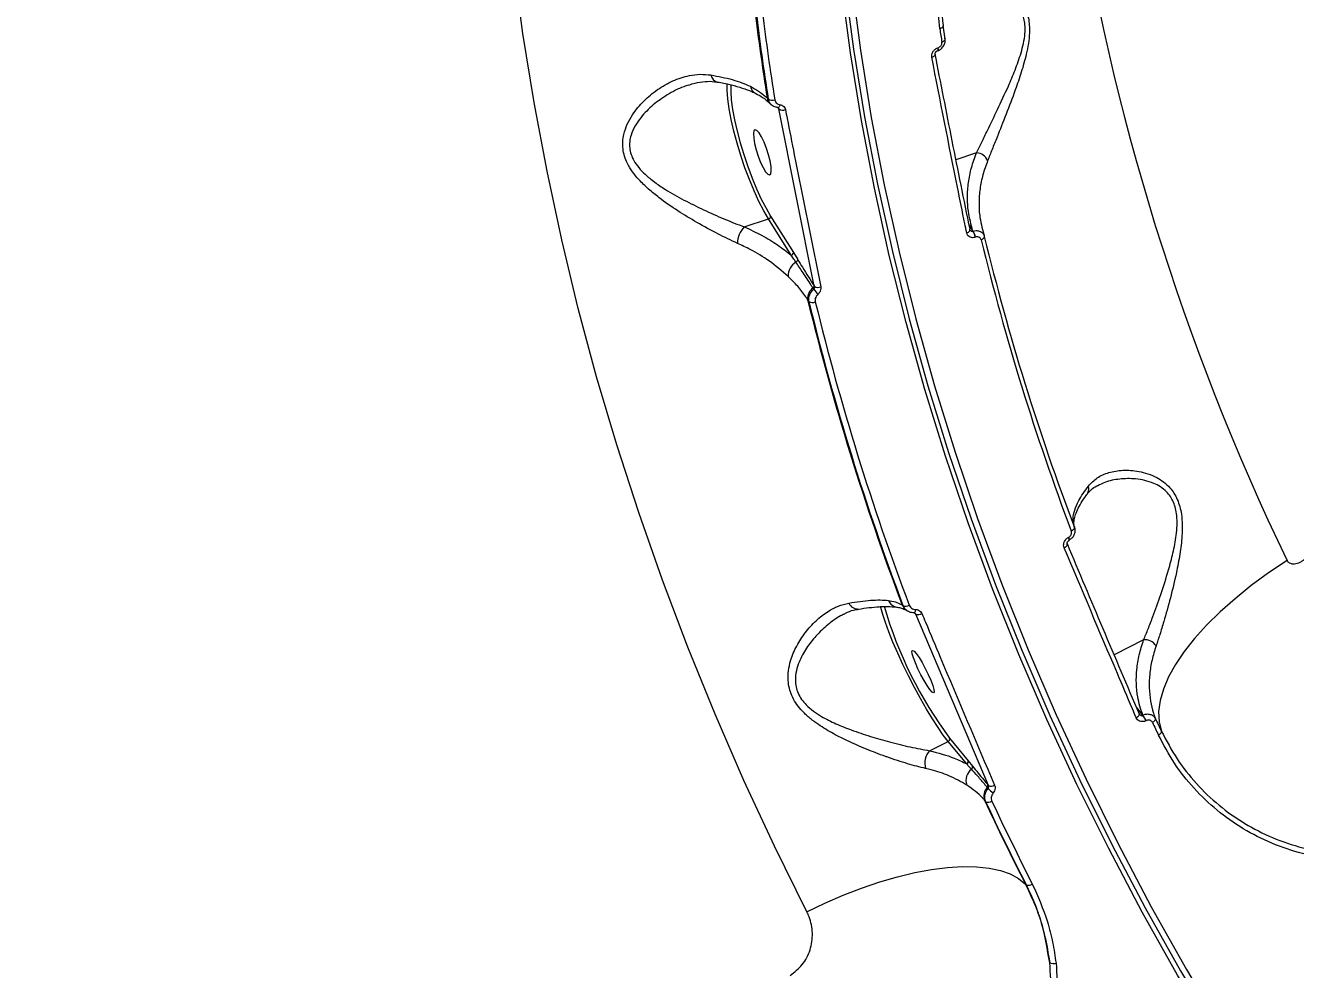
# Model space of a CAD drawing. Header units: millimetres. Extents: x -6104 to 7803, y -6013 to 4803.
# Drawn here: x 464.6 to 705.3, y -1658.7 to -1479.8 of the extents above; entities that cross this region are included whole.
import ezdxf

# ---------------------------------------------------------------- set-up
doc = ezdxf.new("R2010")
doc.units = ezdxf.units.MM
for name, color, linetype in [('DIKOM_ОБЪЕКТ', 7, 'Continuous'), ('DIKOM_РАЗМЕР_ЗОНА', 7, 'Continuous'), ('DIKOM_РАЗМЕР_ОБЪЕКТА', 7, 'Continuous')]:
    doc.layers.add(name, color=color, linetype=linetype)
doc.styles.add('style1', font='arial.ttf', dxfattribs={"width": 0.8})
doc.dimstyles.new('1-50', dxfattribs={"dimtxt": 300, "dimasz": 200, "dimexe": 100, "dimexo": 0, "dimgap": 100, "dimtad": 1, "dimtxsty": 'style1', "dimcen": 200, "dimclrd": 7, "dimclre": 7, "dimclrt": 7, "dimadec": 1, "dimazin": 2, "dimtfac": 1, "dimtmove": 0, "dimatfit": 2, "dimfxl": 0, "dimlwd": 25, "dimlwe": 18, "dimarcsym": 0})

# ---------------------------------------------------------------- blocks, each defined once
blk = doc.blocks.new('*D10')
at = {"layer": 'Defpoints', "color": 0, "transparency": 16777216}
for p in [(-4094.65, -224.49), (3111.63, -1726.03), (3111.63, -4948.58)]:
    blk.add_point(p, dxfattribs=at)
at = {"layer": 'DIKOM_РАЗМЕР_ОБЪЕКТА', "color": 7, "lineweight": 18, "transparency": 16777216}
for p, q in [((-4094.65, -224.49), (-4094.65, -5048.58)), ((3111.63, -1726.03), (3111.63, -5048.58))]:
    blk.add_line(p, q, dxfattribs=at)
at = {"layer": 'DIKOM_РАЗМЕР_ОБЪЕКТА', "color": 7, "lineweight": 25, "transparency": 16777216}
blk.add_line((-3894.65, -4948.58), (2911.63, -4948.58), dxfattribs=at)
at = {"layer": 'DIKOM_РАЗМЕР_ОБЪЕКТА', "color": 7, "transparency": 16777216}
for points in [[(-3894.65, -4915.24), (-3894.65, -4981.91), (-4094.65, -4948.58)], [(2911.63, -4915.24), (2911.63, -4981.91), (3111.63, -4948.58)]]:
    blk.add_solid(points, dxfattribs=at)
at = {"layer": 'DIKOM_РАЗМЕР_ОБЪЕКТА', "color": 7, "transparency": 16777216, "insert": (-134.24, -4695.4), "char_height": 300, "attachment_point": 5, "style": 'style1'}
blk.add_mtext('7200', dxfattribs=at)
blk = doc.blocks.new('*D12')
at = {"layer": 'Defpoints', "color": 0, "transparency": 16777216}
for p in [(-6103.62, -69.94), (4675.35, -1132.87), (4675.35, -5913.06)]:
    blk.add_point(p, dxfattribs=at)
at = {"layer": 'DIKOM_РАЗМЕР_ЗОНА', "color": 7, "lineweight": 18, "transparency": 16777216}
for p, q in [((-6103.62, -69.94), (-6103.62, -6013.06)), ((4675.35, -1132.87), (4675.35, -6013.06))]:
    blk.add_line(p, q, dxfattribs=at)
at = {"layer": 'DIKOM_РАЗМЕР_ЗОНА', "color": 7, "lineweight": 25, "transparency": 16777216}
blk.add_line((-5903.62, -5913.06), (4475.35, -5913.06), dxfattribs=at)
at = {"layer": 'DIKOM_РАЗМЕР_ЗОНА', "color": 7, "transparency": 16777216}
for points in [[(-5903.62, -5879.73), (-5903.62, -5946.4), (-6103.62, -5913.06)], [(4475.35, -5879.73), (4475.35, -5946.4), (4675.35, -5913.06)]]:
    blk.add_solid(points, dxfattribs=at)
at = {"layer": 'DIKOM_РАЗМЕР_ЗОНА', "color": 7, "transparency": 16777216, "insert": (271.51, -5659.89), "char_height": 300, "attachment_point": 5, "style": 'style1'}
blk.add_mtext('10800', dxfattribs=at)

msp = doc.modelspace()

# ---------------------------------------------------------------- linework, layer by layer
at = {"layer": 'DIKOM_ОБЪЕКТ', "color": 7, "linetype": 'Continuous', "lineweight": 15}
for p, q in [((638.462, -1479.823), (638.473, -1479.869)), ((638.854, -1482.374), (638.473, -1479.869)), ((637.419, -1484.604), (637.444, -1484.596)), ((637.466, -1484.073), (637.49, -1484.064)), ((605.128, -1493.525), (605.338, -1493.727)), ((605.723, -1494.626), (605.902, -1494.799)), ((607.255, -1495.506), (607.1, -1495.356)), ((607.369, -1495.617), (607.255, -1495.506)), ((614.061, -1529.22), (607.369, -1495.617)), ((644.818, -1503.932), (640.863, -1505.239)), ((600.804, -1517.979), (605.38, -1516.467)), ((609.684, -1523.328), (605.38, -1516.467)), ((605.794, -1515.936), (610.099, -1522.797)), ((643.357, -1517.608), (644.117, -1518.764)), ((644.117, -1518.764), (644.142, -1518.755)), ((645.832, -1518.053), (645.859, -1518.188)), ((646.327, -1519.658), (645.86, -1518.067)), ((644.622, -1519.916), (644.598, -1519.925)), ((610.099, -1522.797), (610.932, -1524.152)), ((614.015, -1529.147), (614.061, -1529.22)), ((613.048, -1532.11), (612.798, -1531.721)), ((665.8, -1568.546), (665.824, -1568.513)), ((663.425, -1574.91), (663.386, -1574.758)), ((662.213, -1576.812), (662.237, -1576.8)), ((630.718, -1589.592), (630.879, -1589.691)), ((631.637, -1590.668), (631.755, -1590.741)), ((633.258, -1591.287), (632.911, -1591.074)), ((632.974, -1591.086), (632.932, -1591.075)), ((633.287, -1591.306), (633.258, -1591.287)), ((647.067, -1623.816), (633.287, -1591.306)), ((676.486, -1596.192), (670.873, -1599.035)), ((675.085, -1608.927), (676.298, -1610.462)), ((675.662, -1610.249), (675.627, -1610.199)), ((675.703, -1610.309), (675.67, -1610.245)), ((676.298, -1610.462), (676.322, -1610.449)), ((676.955, -1611.51), (676.932, -1611.523)), ((639.712, -1614.817), (643.233, -1619.092)), ((635.932, -1617.205), (639.427, -1615.434)), ((642.948, -1619.709), (639.427, -1615.434)), ((643.233, -1619.092), (644.053, -1620.105)), ((646.94, -1623.661), (647.067, -1623.816)), ((646.568, -1626.873), (646.334, -1626.592)), ((654.081, -1642.461), (654.263, -1642.632))]:
    msp.add_line(p, q, dxfattribs=at)
at = {"layer": 'DIKOM_ОБЪЕКТ', "color": 7, "linetype": 'Continuous', "lineweight": 15, "flags": 128}
for points in [[(697.326, -1683.249), (689.967, -1671.56), (682.934, -1659.742), (676.232, -1647.8), (669.866, -1635.743), (663.839, -1623.579), (658.157, -1611.315), (652.821, -1598.961), (647.836, -1586.523), (643.206, -1574.01), (638.932, -1561.431), (635.019, -1548.792), (631.468, -1536.104), (628.282, -1523.374), (625.462, -1510.61), (623.012, -1497.821), (620.932, -1485.015), (619.223, -1472.201), (617.888, -1459.387), (616.926, -1446.58), (616.339, -1433.791), (616.126, -1421.027)], [(616.726, -1420.366), (616.939, -1433.122), (617.526, -1445.903), (618.487, -1458.701), (619.821, -1471.507), (621.529, -1484.314), (623.607, -1497.111), (626.056, -1509.892), (628.874, -1522.648), (632.058, -1535.37), (635.607, -1548.05), (639.518, -1560.681), (643.788, -1573.252), (648.416, -1585.757), (653.398, -1598.187), (658.73, -1610.534), (664.409, -1622.789), (670.432, -1634.946), (676.794, -1646.995), (683.491, -1658.929), (690.52, -1670.741), (697.874, -1682.421)], [(618.01, -1420.674), (618.222, -1433.4), (618.808, -1446.15), (619.767, -1458.918), (621.098, -1471.694), (622.802, -1484.47), (624.875, -1497.237), (627.318, -1509.988), (630.129, -1522.713), (633.306, -1535.405), (636.846, -1548.055), (640.748, -1560.655), (645.008, -1573.197), (649.625, -1585.672), (654.595, -1598.072), (659.914, -1610.39), (665.58, -1622.616), (671.588, -1634.744), (677.935, -1646.765), (684.617, -1658.67), (691.628, -1670.454), (698.966, -1682.107)], [(612.657, -1647.71), (606.536, -1635.314), (600.735, -1622.827), (595.258, -1610.253), (590.107, -1597.601), (585.286, -1584.877), (580.797, -1572.088), (576.643, -1559.242), (572.825, -1546.345), (569.347, -1533.404), (566.209, -1520.426), (563.414, -1507.419), (560.963, -1494.39), (558.858, -1481.346), (557.099, -1468.294)], [(638.473, -1479.869), (638.476, -1479.905), (638.462, -1479.99), (638.42, -1480.076), (638.351, -1480.159), (638.258, -1480.239), (638.143, -1480.313), (638.009, -1480.378), (637.86, -1480.433)], [(638.241, -1482.941), (638.39, -1482.886), (638.524, -1482.82), (638.639, -1482.746), (638.732, -1482.666), (638.801, -1482.582), (638.843, -1482.496), (638.857, -1482.411), (638.854, -1482.374)], [(636.34, -1485.846), (636.508, -1485.777), (636.656, -1485.696), (636.779, -1485.605), (636.872, -1485.507), (636.932, -1485.407), (636.956, -1485.308), (636.952, -1485.242)], [(637.466, -1484.073), (637.487, -1484.214), (637.497, -1484.338), (637.495, -1484.442), (637.48, -1484.523), (637.454, -1484.578), (637.418, -1484.604)], [(637.49, -1484.064), (637.512, -1484.205), (637.522, -1484.33), (637.52, -1484.434), (637.505, -1484.514), (637.479, -1484.569), (637.444, -1484.596)], [(605.38, -1516.467), (604.479, -1514.922), (603.562, -1513.138), (602.65, -1511.154), (601.762, -1509.013), (600.918, -1506.762), (600.137, -1504.45), (599.434, -1502.128), (598.827, -1499.847), (598.328, -1497.656), (597.947, -1495.604), (597.694, -1493.736), (597.574, -1492.092), (597.585, -1490.786)], [(598.236, -1491.03), (598.225, -1492.299), (598.342, -1493.893), (598.587, -1495.705), (598.956, -1497.695), (599.44, -1499.819), (600.029, -1502.031), (600.71, -1504.283), (601.468, -1506.525), (602.286, -1508.708), (603.147, -1510.784), (604.032, -1512.708), (604.921, -1514.438), (605.794, -1515.936)], [(607.587, -1494.833), (607.535, -1494.985), (607.475, -1495.119), (607.409, -1495.229), (607.338, -1495.313), (607.267, -1495.368), (607.195, -1495.391), (607.155, -1495.39)], [(607.155, -1495.39), (607.127, -1495.383), (607.064, -1495.344)], [(607.216, -1495.401), (607.236, -1495.445), (607.255, -1495.506)], [(605.693, -1505.487), (605.397, -1504.306), (605.006, -1503.088), (604.552, -1501.93), (604.071, -1500.926), (603.603, -1500.158), (603.186, -1499.688), (602.852, -1499.554), (602.631, -1499.766), (602.538, -1500.309), (602.583, -1501.137), (602.76, -1502.183), (603.056, -1503.364), (603.448, -1504.583), (603.902, -1505.741), (604.383, -1506.744), (604.851, -1507.512), (605.268, -1507.983), (605.601, -1508.117), (605.823, -1507.904), (605.915, -1507.362), (605.871, -1506.534), (605.693, -1505.487)], [(642.954, -1519.095), (643.122, -1519.027), (643.27, -1518.947), (643.394, -1518.859), (643.487, -1518.765), (643.548, -1518.67), (643.574, -1518.576), (643.569, -1518.507)], [(643.569, -1518.507), (643.564, -1518.487), (643.517, -1518.406)], [(645.696, -1520.416), (645.843, -1520.351), (645.975, -1520.278), (646.089, -1520.198), (646.181, -1520.113), (646.249, -1520.027), (646.291, -1519.94), (646.306, -1519.856), (646.292, -1519.778)], [(662.773, -1575.564), (662.916, -1575.487), (663.045, -1575.403), (663.156, -1575.313), (663.246, -1575.222), (663.313, -1575.131), (663.355, -1575.044), (663.369, -1574.961), (663.357, -1574.887)], [(661.428, -1578.754), (661.588, -1578.66), (661.73, -1578.558), (661.847, -1578.451), (661.937, -1578.344), (661.995, -1578.239), (662.019, -1578.141), (662.009, -1578.054), (662.004, -1578.039)], [(662.213, -1576.812), (662.267, -1576.95), (662.308, -1577.075), (662.336, -1577.181), (662.35, -1577.267), (662.349, -1577.329), (662.334, -1577.366), (662.324, -1577.374)], [(662.237, -1576.8), (662.29, -1576.938), (662.332, -1577.062), (662.36, -1577.169), (662.374, -1577.255), (662.373, -1577.317), (662.358, -1577.354), (662.349, -1577.361)], [(703.669, -1581.183), (700.177, -1583.524), (696.88, -1585.936), (693.805, -1588.402), (690.974, -1590.901), (688.411, -1593.414), (686.135, -1595.923), (684.164, -1598.406), (682.513, -1600.845), (681.196, -1603.222), (680.221, -1605.516), (679.597, -1607.712), (679.33, -1609.79), (679.42, -1611.736), (679.867, -1613.535)], [(639.427, -1615.434), (638.521, -1614.26), (637.521, -1612.827), (636.45, -1611.167), (635.33, -1609.316), (634.187, -1607.314), (633.045, -1605.205), (631.929, -1603.036), (630.864, -1600.853), (629.874, -1598.705), (628.979, -1596.639), (628.199, -1594.7), (627.552, -1592.93), (627.052, -1591.369), (626.709, -1590.05), (626.664, -1589.833)], [(633.26, -1590.445), (633.237, -1590.597), (633.207, -1590.734), (633.171, -1590.853), (633.129, -1590.95), (633.083, -1591.023), (633.033, -1591.068), (632.983, -1591.086), (632.974, -1591.086)], [(636.157, -1603.866), (636.526, -1604.833), (636.746, -1605.588), (636.799, -1606.069), (636.682, -1606.238), (636.403, -1606.082), (635.986, -1605.611), (635.464, -1604.866), (634.879, -1603.906), (634.278, -1602.808), (633.712, -1601.663), (633.224, -1600.562), (632.855, -1599.595), (632.635, -1598.84), (632.582, -1598.359), (632.699, -1598.189), (632.978, -1598.346), (633.396, -1598.816), (633.918, -1599.562), (634.503, -1600.522), (635.103, -1601.619), (635.67, -1602.765), (636.157, -1603.866)], [(675.078, -1610.943), (675.238, -1610.85), (675.38, -1610.75), (675.499, -1610.646), (675.59, -1610.542), (675.65, -1610.442), (675.677, -1610.349), (675.669, -1610.267), (675.662, -1610.249)], [(678.158, -1611.845), (678.297, -1611.759), (678.423, -1611.667), (678.531, -1611.572), (678.62, -1611.476), (678.685, -1611.383), (678.726, -1611.294), (678.742, -1611.213), (678.731, -1611.142)], [(646.334, -1626.592), (647.271, -1628.585), (648.218, -1630.575), (649.173, -1632.563), (650.137, -1634.548), (651.109, -1636.53), (652.091, -1638.51), (653.082, -1640.487), (654.081, -1642.461)], [(654.263, -1642.632), (653.27, -1640.671), (652.287, -1638.708), (651.312, -1636.742), (650.346, -1634.773), (649.388, -1632.802), (648.44, -1630.828), (647.5, -1628.851), (646.568, -1626.873)], [(647.707, -1626.731), (648.636, -1628.706), (649.574, -1630.678), (650.521, -1632.647), (651.476, -1634.614), (652.44, -1636.578), (653.413, -1638.54), (654.394, -1640.499), (655.384, -1642.456)], [(612.657, -1647.71), (616.096, -1646.059), (619.567, -1644.557), (623.04, -1643.216), (626.481, -1642.049), (629.86, -1641.067), (633.147, -1640.279), (636.31, -1639.691), (639.322, -1639.309), (642.154, -1639.137), (644.782, -1639.177), (647.18, -1639.427), (649.327, -1639.885), (651.204, -1640.548), (652.794, -1641.41), (654.081, -1642.461)]]:
    msp.add_lwpolyline(points, dxfattribs=at)
at = {"layer": 'DIKOM_ОБЪЕКТ', "color": 7, "linetype": 'Continuous', "lineweight": 15}
for centre, radius, start, end in [((1117.635, -1381.755), 459.499, 188.68896, 205.72237), ((1064.906, -1420.705), 465.508, 186.92608, 188.99974), ((1064.858, -1421.027), 465.235, 186.92963, 188.99017), ((1065.203, -1421.327), 464.338, 186.92971, 188.98962), ((1069.751, -1416.056), 436.662, 188.47798, 188.8109), ((596.108, -1488.928), 1.65, 189.09693, 255.62512), ((603.871, -1490.953), 1.945, 191.2636, 242.9971), ((607.174, -1493.132), 2.083, 190.86826, 225.81794), ((606.096, -1492.678), 1.294, 234.14353, 291.44185), ((608.096, -1494.585), 1.263, 234.83865, 293.4537), ((644.71, -1506.309), 2.38, 21.5994, 87.39283), ((605.239, -1515.93), 0.555, 284.65465, 359.43801), ((603.821, -1521.058), 4.31, 134.41335, 180.37658), ((641.318, -1520.602), 3.349, 11.66116, 33.28628), ((641.347, -1520.592), 3.344, 11.65055, 33.30399), ((1103.955, -1408.729), 471.673, 193.69703, 200.71436), ((1104.219, -1408.173), 471.331, 193.69698, 200.71436), ((609.544, -1522.792), 0.555, 284.65465, 359.43801), ((612.216, -1527.31), 3.125, 121.39187, 180.53549), ((610.396, -1524.141), 0.537, 291.01842, 358.8976), ((615.201, -1531.532), 2.41, 125.24578, 184.51352), ((613.531, -1529.167), 0.485, 305.14151, 2.39194), ((625.843, -1520.27), 15.233, 218.70651, 223.35932), ((614.766, -1528.13), 1.298, 237.10313, 293.58849), ((1096.42, -1413.673), 497.82, 193.71728, 200.6941), ((613.718, -1531.046), 1.258, 237.80093, 295.59286), ((1096.345, -1414.003), 497.519, 193.73267, 200.6787), ((1096.47, -1414.34), 496.398, 193.73262, 200.67881), ((664.46, -1567.605), 1.638, 326.34755, 19.05467), ((630.128, -1587.805), 2.228, 204.61176, 261.71645), ((622.37, -1588.431), 1.932, 204.65967, 273.08178), ((702.086, -1568.278), 77.823, 196.0505, 216.72748), ((632.87, -1588.687), 2.334, 202.81095, 238.1311), ((631.413, -1588.607), 1.209, 243.76119, 301.94272), ((632.839, -1591.478), 0.46, 24.51199, 57.51305), ((633.791, -1590.241), 1.178, 244.67913, 304.17654), ((676.738, -1598.669), 2.49, 32.15776, 95.80333), ((672.789, -1613.276), 4.498, 22.94225, 38.73313), ((672.821, -1613.259), 4.489, 22.92582, 38.74956), ((1121.188, -1402.974), 489.799, 205.24206, 205.55214), ((1117.069, -1404.504), 484.603, 205.23968, 205.55287), ((639.219, -1614.964), 0.515, 293.91358, 16.59578), ((638.424, -1619.546), 3.419, 136.7878, 197.62929), ((642.739, -1619.238), 0.515, 293.93034, 16.57901), ((645.636, -1622.839), 2.818, 129.7564, 197.78385), ((643.573, -1620.246), 0.5, 301.42595, 16.35151), ((648.54, -1625.764), 2.356, 136.38625, 200.58034), ((646.491, -1623.812), 0.474, 316.41489, 18.65009), ((653.233, -1618.33), 8.66, 224.10487, 232.45763), ((647.538, -1622.695), 1.215, 247.22141, 304.25131), ((647.011, -1625.777), 1.181, 248.01659, 306.14484), ((654.664, -1641.532), 1.171, 249.94136, 307.94979), ((659.422, -1655.954), 1.589, 242.15097, 286.86309)]:
    msp.add_arc(centre, radius, start, end, dxfattribs=at)
for points, knots in [([(698.966, -1682.107), (702.695, -1679.485), (712.743, -1672.421), (728.799, -1660.654), (746.97, -1646.783), (764.807, -1632.549), (782.24, -1617.995), (799.196, -1603.163), (815.302, -1588.379), (830.521, -1573.693), (844.84, -1559.152), (858.492, -1544.518), (871.398, -1529.84), (883.495, -1515.168), (894.517, -1500.826), (904.451, -1486.854), (913.308, -1473.286), (921.234, -1459.901), (928.158, -1446.753), (934.033, -1433.896), (938.727, -1421.613), (942.257, -1409.93), (944.648, -1398.869), (945.978, -1388.226), (946.046, -1378.146), (945.584, -1371.259), (944.759, -1367.974), (944.679, -1367.653)], [0, 0, 0, 0, 0.0245685, 0.0661874, 0.1078383, 0.1494572, 0.1922848, 0.2351476, 0.2779753, 0.3195941, 0.361245, 0.4028639, 0.4456917, 0.4885542, 0.531382, 0.5730004, 0.6146507, 0.6562691, 0.6990963, 0.7419584, 0.7847856, 0.8264043, 0.868055, 0.9096737, 0.9525012, 0.9953636, 1, 1, 1, 1]), ([(637.86, -1480.433), (637.666, -1478.674), (637.279, -1475.157), (637.548, -1469.806), (638.411, -1464.517), (639.855, -1459.344), (641.858, -1454.248), (644.415, -1449.295), (647.464, -1444.533), (650.961, -1440.017), (654.868, -1435.804), (659.112, -1431.932), (663.605, -1428.457), (668.284, -1425.433), (673.072, -1422.821), (676.327, -1421.466), (677.951, -1420.789)], [0, 0, 0, 0, 0.0751079, 0.1502151, 0.2212824, 0.2925778, 0.3636453, 0.4347703, 0.5061235, 0.5772487, 0.6483402, 0.7196583, 0.7907514, 0.8604288, 0.9303187, 1, 1, 1, 1]), ([(677.706, -1421.286), (675.955, -1422.02), (672.452, -1423.489), (667.437, -1426.308), (662.715, -1429.491), (658.34, -1433.001), (654.25, -1436.87), (650.518, -1441.073), (647.186, -1445.55), (644.3, -1450.256), (641.924, -1455.144), (640.071, -1460.155), (638.588, -1466.001), (637.779, -1472.659), (638.234, -1477.435), (638.462, -1479.823)], [0, 0, 0, 0, 0.0766093, 0.1532169, 0.2242325, 0.2954744, 0.3664893, 0.4374867, 0.5087115, 0.5797097, 0.6506977, 0.7219121, 0.7929006, 0.8964496, 1, 1, 1, 1]), ([(640.702, -1474.164), (641.191, -1473.65), (642.182, -1472.606), (644.191, -1471.856), (646.516, -1471.677), (648.697, -1472.108), (650.525, -1472.899), (651.818, -1473.741), (652.927, -1474.796), (653.949, -1476.212), (654.759, -1478.33), (654.92, -1480.892), (654.67, -1483.234), (654.172, -1485.732), (653.32, -1488.695), (651.997, -1492.517), (650.392, -1496.706), (648.911, -1500.446), (647.753, -1503.362), (647.2, -1504.74), (646.922, -1505.433)], [0, 0, 0, 0, 0.07178868, 0.14562938, 0.22117008, 0.29851777, 0.34063669, 0.38329313, 0.41610134, 0.44961253, 0.49864512, 0.54779191, 0.58045178, 0.61397113, 0.67043727, 0.72831822, 0.81195443, 0.89807378, 0.94868665, 1, 1, 1, 1]), ([(644.818, -1503.932), (645.14, -1503.28), (645.787, -1501.966), (647.108, -1499.248), (648.804, -1495.733), (650.618, -1491.851), (652.148, -1488.254), (653.132, -1485.533), (653.745, -1483.198), (654.085, -1481.064), (653.997, -1478.706), (653.205, -1476.831), (652.181, -1475.614), (651.053, -1474.729), (649.718, -1474.046), (647.834, -1473.447), (645.567, -1473.238), (643.66, -1473.371), (642.768, -1473.762), (642.608, -1473.832)], [0, 0, 0, 0, 0.0593415, 0.119453, 0.217633, 0.3183844, 0.3835452, 0.4499731, 0.4863802, 0.5236836, 0.5769865, 0.6302097, 0.6666618, 0.7041753, 0.7524742, 0.8014806, 0.8899041, 0.9802647, 1, 1, 1, 1]), ([(637.442, -1484.596), (637.443, -1484.595), (637.69, -1484.543), (638.14, -1484.24), (638.645, -1483.669), (638.881, -1482.979), (638.904, -1482.468), (638.817, -1482.225), (638.805, -1482.19)], [0, 0, 0, 0, 0.0017161, 0.25053, 0.5064762, 0.7384832, 0.9629418, 1, 1, 1, 1]), ([(636.34, -1485.846), (636.327, -1485.693), (636.301, -1485.388), (636.467, -1484.912), (636.766, -1484.497), (637.122, -1484.213), (637.37, -1484.112), (637.466, -1484.073)], [0, 0, 0, 0, 0.2182736, 0.4367686, 0.6530361, 0.8657564, 1, 1, 1, 1]), ([(636.897, -1485.126), (637.971, -1490.636), (640.119, -1501.658), (642.385, -1512.823), (643.517, -1518.406)], [0, 0, 0, 0, 0.4999184, 1, 1, 1, 1]), ([(636.953, -1485.24), (636.952, -1485.236), (636.946, -1485.214), (636.946, -1485.132), (636.988, -1484.996), (637.067, -1484.86), (637.18, -1484.739), (637.308, -1484.648), (637.386, -1484.619), (637.421, -1484.606)], [0, 0, 0, 0, 0.048205, 0.2596121, 0.4296816, 0.5785727, 0.73009, 0.8810141, 1, 1, 1, 1]), ([(637.49, -1484.064), (637.506, -1484.059), (637.622, -1484.017), (637.83, -1483.898), (638.033, -1483.691), (638.178, -1483.45), (638.259, -1483.202), (638.247, -1483.022), (638.241, -1482.941)], [0, 0, 0, 0, 0.0340156, 0.2522564, 0.4705239, 0.5979472, 0.8192981, 1, 1, 1, 1]), ([(642.954, -1519.095), (642.836, -1518.517), (642.247, -1515.628), (639.987, -1504.476), (637.94, -1494.021), (636.34, -1485.846)], [0, 0, 0, 0, 0.0517103, 0.2585532, 1, 1, 1, 1]), ([(599.51, -1521.086), (598.289, -1520.516), (595.801, -1519.355), (591.94, -1517.238), (588.164, -1514.949), (585.082, -1512.82), (582.623, -1510.824), (580.93, -1509.188), (579.586, -1507.551), (578.409, -1505.634), (577.647, -1503.186), (577.832, -1500.629), (578.587, -1498.479), (579.818, -1496.302), (581.735, -1494.028), (584.347, -1491.869), (587.27, -1490.205), (590.01, -1489.309), (592.441, -1488.987), (593.796, -1489.122), (594.479, -1489.189)], [0, 0, 0, 0, 0.0741123, 0.1510362, 0.2205986, 0.2917262, 0.3343347, 0.3775456, 0.410057, 0.4432601, 0.496252, 0.5490835, 0.5885352, 0.6289781, 0.6961149, 0.7650068, 0.8354346, 0.9076279, 0.9534373, 1, 1, 1, 1]), ([(594.479, -1489.189), (595.889, -1489.452), (598.744, -1489.984), (600.882, -1490.88), (601.964, -1491.333)], [0, 0, 0, 0, 0.494243, 1, 1, 1, 1]), ([(590.306, -1491.127), (589.978, -1491.217), (588.568, -1491.603), (586.263, -1492.862), (583.48, -1494.804), (581.433, -1496.845), (580.058, -1498.827), (579.195, -1500.726), (578.901, -1503.016), (579.621, -1505.154), (580.774, -1506.78), (582.109, -1508.158), (583.813, -1509.528), (586.27, -1511.171), (589.378, -1512.925), (593.13, -1514.778), (597.027, -1516.525), (599.533, -1517.489), (600.804, -1517.979)], [0, 0, 0, 0, 0.02624379, 0.11270405, 0.19207398, 0.27310913, 0.31789193, 0.36371009, 0.421405, 0.47880801, 0.51489126, 0.55209101, 0.6013764, 0.65150095, 0.73437399, 0.81894307, 0.90815456, 1, 1, 1, 1]), ([(590.299, -1491.097), (590.693, -1490.961), (591.721, -1490.606), (593.354, -1490.402), (594.759, -1490.357), (595.51, -1490.526), (595.68, -1490.564)], [0, 0, 0, 0, 0.2163425, 0.5647771, 0.9016384, 1, 1, 1, 1]), ([(595.698, -1490.53), (595.809, -1490.547), (596.755, -1490.696), (598.388, -1491.053), (600.463, -1491.643), (601.983, -1492.199), (602.721, -1492.571), (602.958, -1492.69)], [0, 0, 0, 0, 0.0371108, 0.3156872, 0.5933422, 0.869796, 1, 1, 1, 1]), ([(601.964, -1491.333), (603.01, -1491.954), (604.195, -1492.657), (605.03, -1493.433), (605.128, -1493.525)], [0, 0, 0, 0, 0.8821442, 1, 1, 1, 1]), ([(602.988, -1492.689), (603.417, -1492.923), (604.349, -1493.431), (605.286, -1494.191), (605.646, -1494.562), (605.702, -1494.62)], [0, 0, 0, 0, 0.4189567, 0.9089655, 1, 1, 1, 1]), ([(607.064, -1495.344), (606.968, -1495.327), (606.617, -1495.267), (606.073, -1494.999), (605.548, -1494.455), (605.408, -1493.969), (605.338, -1493.727)], [0, 0, 0, 0, 0.1105911, 0.4063401, 0.7035165, 1, 1, 1, 1]), ([(606.569, -1493.883), (606.608, -1494.025), (606.686, -1494.31), (606.995, -1494.631), (607.32, -1494.788), (607.53, -1494.823), (607.587, -1494.833)], [0, 0, 0, 0, 0.296915, 0.5940906, 0.8895362, 1, 1, 1, 1]), ([(607.587, -1494.833), (607.631, -1494.84), (607.827, -1494.871), (608.146, -1495.011), (608.467, -1495.321), (608.555, -1495.603), (608.599, -1495.743)], [0, 0, 0, 0, 0.0855892, 0.389369, 0.6948168, 1, 1, 1, 1]), ([(607.156, -1495.394), (607.178, -1495.397), (607.244, -1495.406), (607.271, -1495.426), (607.279, -1495.439), (607.281, -1495.441)], [0, 0, 0, 0, 0.2913411, 0.8426856, 1, 1, 1, 1]), ([(607.369, -1495.617), (607.361, -1495.574), (607.349, -1495.507), (607.296, -1495.461), (607.278, -1495.445)], [0, 0, 0, 0, 0.6503682, 1, 1, 1, 1]), ([(608.599, -1495.743), (608.71, -1496.313), (609.264, -1499.159), (611.445, -1510.291), (613.598, -1520.957), (615.286, -1529.32)], [0, 0, 0, 0, 0.0512258, 0.2561273, 1, 1, 1, 1]), ([(644.142, -1518.755), (643.8, -1517.517), (643.218, -1515.404), (643.045, -1512.317), (643.233, -1509.556), (643.783, -1506.75), (644.473, -1504.872), (644.818, -1503.932)], [0, 0, 0, 0, 0.25905551, 0.44162701, 0.62419552, 0.81210015, 1, 1, 1, 1]), ([(892.812, -1505.842), (890.702, -1508.605), (885.018, -1516.048), (874.986, -1528.34), (862.532, -1542.709), (849.086, -1557.324), (834.67, -1572.141), (819.307, -1587.112), (803.336, -1601.908), (786.827, -1616.482), (769.858, -1630.793), (752.154, -1645.074), (733.745, -1659.274), (714.68, -1673.339), (695.377, -1686.961), (675.91, -1700.102), (656.351, -1712.739), (636.382, -1725.076), (616.057, -1737.058), (595.438, -1748.632), (574.98, -1759.544), (554.749, -1769.772), (534.805, -1779.31), (514.823, -1788.312), (494.873, -1796.725), (475.026, -1804.503), (455.718, -1811.475), (437.005, -1817.636), (418.924, -1822.999), (401.182, -1827.652), (383.856, -1831.547), (367.018, -1834.652), (351.715, -1836.802), (337.875, -1838.132), (325.397, -1838.777), (313.481, -1838.812), (302.169, -1838.227), (291.579, -1837.031), (281.761, -1835.234), (273.613, -1833.144), (268.905, -1831.494), (266.988, -1830.822)], [0, 0, 0, 0, 0.0156522, 0.0421681, 0.0687043, 0.0952203, 0.1225063, 0.1498146, 0.1771006, 0.2036165, 0.2301528, 0.2566687, 0.2839548, 0.3112631, 0.3385491, 0.365065, 0.3916013, 0.4181172, 0.4454032, 0.4727115, 0.4999976, 0.5265134, 0.5530497, 0.5795655, 0.6068517, 0.6341599, 0.661446, 0.6879619, 0.714498, 0.7410139, 0.7682999, 0.7956082, 0.8228942, 0.8459723, 0.8690774, 0.8921825, 0.9155065, 0.9388306, 0.9615638, 0.9843486, 1, 1, 1, 1]), ([(646.922, -1505.433), (646.6, -1506.317), (645.957, -1508.084), (645.421, -1510.775), (645.23, -1513.477), (645.358, -1515.922), (645.693, -1517.427), (645.832, -1518.053)], [0, 0, 0, 0, 0.2086888, 0.417378, 0.6321837, 0.846991, 1, 1, 1, 1]), ([(600.804, -1517.979), (601.914, -1518.492), (604.145, -1519.522), (607.118, -1521.321), (608.841, -1522.668), (609.684, -1523.328)], [0, 0, 0, 0, 0.3357552, 0.6747553, 1, 1, 1, 1]), ([(643.595, -1518.576), (643.595, -1518.576), (643.586, -1518.568), (643.579, -1518.535), (643.573, -1518.504)], [0, 0, 0, 0, 0.0296389, 1, 1, 1, 1]), ([(643.595, -1518.576), (643.633, -1518.623), (643.705, -1518.715), (643.859, -1518.79), (644.003, -1518.802), (644.085, -1518.775), (644.117, -1518.764)], [0, 0, 0, 0, 0.2919795, 0.5692597, 0.8336714, 1, 1, 1, 1]), ([(644.142, -1518.755), (644.339, -1518.715), (644.754, -1518.63), (645.279, -1518.722), (645.735, -1518.935), (646.105, -1519.261), (646.23, -1519.605), (646.292, -1519.778)], [0, 0, 0, 0, 0.2044484, 0.4300844, 0.56342, 0.780305, 1, 1, 1, 1]), ([(609.091, -1527.339), (607.925, -1526.327), (605.791, -1524.476), (602.443, -1522.462), (600.327, -1521.469), (599.51, -1521.086)], [0, 0, 0, 0, 0.4251202, 0.7780806, 1, 1, 1, 1]), ([(644.598, -1519.925), (644.5, -1519.954), (644.247, -1520.029), (643.831, -1520.013), (643.416, -1519.841), (643.092, -1519.528), (643, -1519.239), (642.954, -1519.095)], [0, 0, 0, 0, 0.1342712, 0.3469697, 0.5632543, 0.7817416, 1, 1, 1, 1]), ([(645.696, -1520.416), (645.695, -1520.414), (645.672, -1520.319), (645.592, -1520.143), (645.411, -1519.976), (645.182, -1519.872), (644.922, -1519.835), (644.719, -1519.89), (644.622, -1519.916)], [0, 0, 0, 0, 0.00437525, 0.21982528, 0.43558144, 0.56823253, 0.79383558, 1, 1, 1, 1]), ([(610.588, -1524.642), (610.456, -1524.446), (610.156, -1524.001), (609.854, -1523.57), (609.684, -1523.328)], [0, 0, 0, 0, 0.440327, 1, 1, 1, 1]), ([(613.81, -1529.564), (613.688, -1529.371), (613.08, -1528.407), (612.023, -1526.778), (611.044, -1525.321), (610.588, -1524.642)], [0, 0, 0, 0, 0.117892, 0.5894645, 1, 1, 1, 1]), ([(610.932, -1524.152), (611.233, -1524.645), (612.264, -1526.34), (613.289, -1527.983), (614.015, -1529.147)], [0, 0, 0, 0, 0.2911754, 1, 1, 1, 1]), ([(612.798, -1531.721), (612.687, -1531.55), (612.121, -1530.679), (610.974, -1529.205), (609.72, -1527.962), (609.091, -1527.339)], [0, 0, 0, 0, 0.1088868, 0.5528003, 1, 1, 1, 1]), ([(613.048, -1532.11), (613.033, -1532.025), (612.978, -1531.708), (613.047, -1531.12), (613.369, -1530.386), (613.76, -1529.993), (613.956, -1529.796)], [0, 0, 0, 0, 0.1092241, 0.4079446, 0.70312, 1, 1, 1, 1]), ([(613.956, -1529.796), (613.932, -1529.758), (613.884, -1529.681), (613.835, -1529.603), (613.81, -1529.564)], [0, 0, 0, 0, 0.4878659, 1, 1, 1, 1]), ([(613.956, -1529.796), (613.991, -1529.749), (614.063, -1529.651), (614.099, -1529.463), (614.088, -1529.317), (614.066, -1529.237), (614.061, -1529.22)], [0, 0, 0, 0, 0.28658329, 0.58978961, 0.91372607, 1, 1, 1, 1]), ([(614.768, -1530.729), (614.652, -1530.851), (614.42, -1531.094), (614.239, -1531.554), (614.21, -1531.925), (614.251, -1532.126), (614.262, -1532.18)], [0, 0, 0, 0, 0.2954333, 0.5903693, 0.8901449, 1, 1, 1, 1]), ([(615.286, -1529.32), (615.292, -1529.359), (615.325, -1529.547), (615.298, -1529.902), (615.116, -1530.363), (614.884, -1530.607), (614.768, -1530.729)], [0, 0, 0, 0, 0.0810438, 0.3908327, 0.6951576, 1, 1, 1, 1]), ([(666.009, -1567.07), (666.538, -1566.517), (667.611, -1565.394), (669.871, -1564.431), (672.535, -1563.98), (675.085, -1564.136), (677.277, -1564.688), (678.87, -1565.356), (680.294, -1566.258), (681.689, -1567.53), (682.984, -1569.528), (683.654, -1572.055), (683.83, -1574.419), (683.759, -1576.969), (683.377, -1580.025), (682.608, -1583.991), (681.543, -1588.344), (680.463, -1592.218), (679.558, -1595.223), (679.084, -1596.633), (678.846, -1597.343)], [0, 0, 0, 0, 0.0717884, 0.1456297, 0.2211702, 0.2985177, 0.3406367, 0.3832934, 0.4161013, 0.4496119, 0.4986454, 0.5477917, 0.5804514, 0.6139717, 0.6704369, 0.7283189, 0.8119545, 0.8980744, 0.948688, 1, 1, 1, 1]), ([(663.357, -1574.887), (663.234, -1574.353), (663.007, -1573.37), (663.365, -1571.644), (664.184, -1569.632), (665.337, -1568.014), (666.009, -1567.07)], [0, 0, 0, 0, 0.2580784, 0.4750066, 0.6940747, 1, 1, 1, 1]), ([(665.805, -1568.55), (666.04, -1568.28), (666.554, -1567.689), (667.227, -1567.183), (667.73, -1566.984), (667.79, -1566.96)], [0, 0, 0, 0, 0.4249027, 0.9318571, 1, 1, 1, 1]), ([(676.486, -1596.192), (676.769, -1595.514), (677.339, -1594.149), (678.424, -1591.31), (679.746, -1587.621), (681.065, -1583.537), (682.079, -1579.761), (682.638, -1576.924), (682.856, -1574.518), (682.811, -1572.349), (682.257, -1570.014), (681.032, -1568.255), (679.682, -1567.184), (678.279, -1566.455), (676.682, -1565.954), (674.487, -1565.608), (671.9, -1565.676), (669.471, -1566.151), (668.24, -1566.797), (667.8, -1567.027)], [0, 0, 0, 0, 0.0575846, 0.1159164, 0.2111882, 0.3089567, 0.372189, 0.4366493, 0.4719788, 0.5081785, 0.5599022, 0.6115494, 0.6469218, 0.6833236, 0.7301936, 0.777748, 0.863554, 0.951239, 1, 1, 1, 1]), ([(663.299, -1574.419), (663.298, -1574.416), (663.249, -1574.221), (663.285, -1573.683), (663.47, -1572.747), (663.902, -1571.608), (664.621, -1570.291), (665.282, -1569.257), (665.777, -1568.64), (665.858, -1568.538)], [0, 0, 0, 0, 0.0031538, 0.1962117, 0.3807442, 0.5761286, 0.768901, 0.9617626, 1, 1, 1, 1]), ([(662.237, -1576.8), (662.252, -1576.792), (662.362, -1576.733), (662.551, -1576.582), (662.716, -1576.345), (662.815, -1576.082), (662.846, -1575.822), (662.796, -1575.644), (662.773, -1575.564)], [0, 0, 0, 0, 0.0339962, 0.2522649, 0.4705093, 0.597903, 0.8192744, 1, 1, 1, 1]), ([(663.357, -1574.887), (663.404, -1575.051), (663.508, -1575.417), (663.447, -1575.939), (663.25, -1576.463), (662.92, -1576.93), (662.539, -1577.221), (662.316, -1577.333), (662.286, -1577.348)], [0, 0, 0, 0, 0.1805164, 0.4029162, 0.5309959, 0.7496363, 0.9664063, 1, 1, 1, 1]), ([(661.428, -1578.754), (661.383, -1578.604), (661.292, -1578.303), (661.364, -1577.802), (661.583, -1577.342), (661.89, -1577.005), (662.123, -1576.866), (662.213, -1576.812)], [0, 0, 0, 0, 0.2182706, 0.4367609, 0.6530329, 0.8657552, 1, 1, 1, 1]), ([(675.078, -1610.943), (674.839, -1610.385), (673.645, -1607.592), (669.044, -1596.807), (664.77, -1586.675), (661.428, -1578.754)], [0, 0, 0, 0, 0.0517113, 0.2585536, 1, 1, 1, 1]), ([(661.965, -1577.98), (664.215, -1583.32), (668.715, -1594.003), (673.323, -1604.8), (675.627, -1610.199)], [0, 0, 0, 0, 0.4999178, 1, 1, 1, 1]), ([(662.005, -1578.038), (662.002, -1578.033), (661.986, -1578.001), (661.971, -1577.909), (661.996, -1577.758), (662.061, -1577.613), (662.161, -1577.488), (662.258, -1577.406), (662.312, -1577.383), (662.326, -1577.377)], [0, 0, 0, 0, 0.0479136, 0.2977489, 0.4809409, 0.6392195, 0.7982019, 0.9493512, 1, 1, 1, 1]), ([(662.316, -1577.378), (662.324, -1577.373), (662.335, -1577.368), (662.346, -1577.362), (662.349, -1577.361)], [0, 0, 0, 0, 0.7851765, 1, 1, 1, 1]), ([(703.669, -1581.183), (703.717, -1581.262), (703.816, -1581.427), (704.116, -1581.649), (704.549, -1581.795), (705.266, -1581.815), (705.899, -1581.617), (706.492, -1581.297), (706.737, -1581.113), (706.899, -1580.991)], [0, 0, 0, 0, 0.07674157, 0.16052347, 0.31740315, 0.4661248, 0.76249947, 0.84283771, 1, 1, 1, 1]), ([(620.614, -1589.237), (622.05, -1589.022), (624.962, -1588.586), (627.143, -1588.629), (628.097, -1588.732), (628.103, -1588.733)], [0, 0, 0, 0, 0.4913929, 0.9970669, 1, 1, 1, 1]), ([(628.103, -1588.733), (628.562, -1588.818), (629.483, -1588.988), (630.288, -1589.352), (630.648, -1589.552), (630.718, -1589.592)], [0, 0, 0, 0, 0.4438956, 0.891109, 1, 1, 1, 1]), ([(635.166, -1620.581), (634.052, -1620.301), (631.778, -1619.731), (629.079, -1618.83), (626.456, -1617.893), (623.913, -1616.923), (620.461, -1615.42), (617.277, -1613.8), (614.82, -1612.29), (612.885, -1610.791), (611.168, -1609.115), (609.643, -1606.818), (609.046, -1604.236), (609.139, -1602.015), (609.629, -1599.776), (610.682, -1597.302), (612.345, -1594.743), (614.367, -1592.507), (616.492, -1590.859), (618.594, -1589.733), (619.937, -1589.403), (620.614, -1589.237)], [0, 0, 0, 0, 0.0713187, 0.1455331, 0.1511412, 0.2166831, 0.2835496, 0.3372076, 0.3918207, 0.4251649, 0.4591144, 0.5134571, 0.5679409, 0.6040747, 0.6411279, 0.7022458, 0.7649112, 0.830239, 0.8968702, 0.9479889, 1, 1, 1, 1]), ([(619.693, -1591.327), (619.783, -1591.273), (620.387, -1590.91), (621.327, -1590.572), (622.161, -1590.439), (622.48, -1590.389)], [0, 0, 0, 0, 0.0977234, 0.6550879, 1, 1, 1, 1]), ([(622.478, -1590.372), (623.142, -1590.274), (624.55, -1590.064), (626.428, -1589.911), (628.105, -1589.877), (629.22, -1589.927), (629.667, -1590.006), (629.758, -1590.022)], [0, 0, 0, 0, 0.2172615, 0.4606667, 0.7017211, 0.9387288, 1, 1, 1, 1]), ([(629.802, -1590.023), (630.078, -1590.069), (630.645, -1590.164), (631.318, -1590.478), (631.543, -1590.618), (631.612, -1590.66)], [0, 0, 0, 0, 0.397471, 0.816336, 1, 1, 1, 1]), ([(632.932, -1591.075), (632.859, -1591.073), (632.513, -1591.061), (631.916, -1590.884), (631.253, -1590.406), (631.003, -1589.929), (630.879, -1589.691)], [0, 0, 0, 0, 0.0813842, 0.385802, 0.6937355, 1, 1, 1, 1]), ([(632.052, -1589.632), (632.123, -1589.773), (632.265, -1590.053), (632.655, -1590.334), (633.009, -1590.438), (633.216, -1590.444), (633.26, -1590.445)], [0, 0, 0, 0, 0.3077164, 0.615865, 0.9190833, 1, 1, 1, 1]), ([(632.974, -1591.09), (633.001, -1591.091), (633.079, -1591.092), (633.133, -1591.113), (633.153, -1591.134), (633.154, -1591.136)], [0, 0, 0, 0, 0.3265159, 0.9443363, 1, 1, 1, 1]), ([(633.287, -1591.306), (633.27, -1591.263), (633.242, -1591.195), (633.176, -1591.155), (633.152, -1591.141)], [0, 0, 0, 0, 0.6432179, 1, 1, 1, 1]), ([(633.26, -1590.445), (633.287, -1590.446), (633.478, -1590.449), (633.823, -1590.536), (634.224, -1590.803), (634.376, -1591.078), (634.452, -1591.216)], [0, 0, 0, 0, 0.0524033, 0.3650309, 0.6827251, 1, 1, 1, 1]), ([(865.948, -1592.936), (862.314, -1596.787), (855.043, -1604.494), (843.404, -1616.119), (831.269, -1627.754), (818.441, -1639.533), (804.931, -1651.427), (790.745, -1663.408), (776.107, -1675.282), (760.623, -1687.353), (744.283, -1699.574), (727.1, -1711.89), (709.405, -1724.045), (691.237, -1735.986), (672.65, -1747.666), (654.074, -1758.813), (635.575, -1769.401), (617.213, -1779.418), (598.668, -1789.039), (579.996, -1798.212), (561.261, -1806.892), (542.892, -1814.882), (524.943, -1822.17), (507.457, -1828.761), (490.135, -1834.77), (473.044, -1840.149), (456.253, -1844.862), (441.19, -1848.546), (427.78, -1851.365), (415.881, -1853.488), (404.346, -1855.152), (393.217, -1856.348), (382.544, -1857.073), (372.328, -1857.32), (362.533, -1857.126), (356.417, -1856.592), (353.359, -1856.326)], [0, 0, 0, 0, 0.0277654, 0.0555639, 0.0833624, 0.1111276, 0.1400315, 0.168973, 0.1979143, 0.226818, 0.2582448, 0.2896958, 0.3211227, 0.3534672, 0.3858385, 0.4181831, 0.449506, 0.480853, 0.5121759, 0.5444126, 0.5766757, 0.6089124, 0.640161, 0.6714336, 0.7026821, 0.7348412, 0.7670266, 0.7991857, 0.8241463, 0.849107, 0.8742669, 0.8994268, 0.9244695, 0.9495121, 0.974756, 1, 1, 1, 1]), ([(619.699, -1591.354), (619.484, -1591.454), (618.416, -1591.949), (616.596, -1593.298), (614.407, -1595.347), (612.533, -1597.739), (611.292, -1599.991), (610.625, -1602.06), (610.372, -1604.045), (610.814, -1606.372), (612.244, -1608.344), (613.881, -1609.724), (615.758, -1610.939), (618.176, -1612.138), (621.294, -1613.379), (624.721, -1614.52), (628.485, -1615.594), (632.352, -1616.557), (634.726, -1616.986), (635.932, -1617.205)], [0, 0, 0, 0, 0.0186016, 0.0920873, 0.1668908, 0.2343358, 0.3031418, 0.3413231, 0.3804472, 0.4360372, 0.4915509, 0.5266557, 0.5626534, 0.621484, 0.681508, 0.7551604, 0.830088, 0.9136381, 1, 1, 1, 1]), ([(634.452, -1591.216), (634.684, -1591.767), (635.845, -1594.524), (640.39, -1605.304), (644.78, -1615.615), (648.222, -1623.7)], [0, 0, 0, 0, 0.0512236, 0.2561269, 1, 1, 1, 1]), ([(676.322, -1610.449), (675.952, -1609.324), (675.322, -1607.406), (675.053, -1604.489), (675.144, -1601.823), (675.582, -1599.054), (676.185, -1597.146), (676.486, -1596.192)], [0, 0, 0, 0, 0.259056, 0.441627, 0.6241968, 0.8120992, 1, 1, 1, 1]), ([(678.846, -1597.343), (678.566, -1598.241), (678.005, -1600.035), (677.584, -1602.693), (677.483, -1605.307), (677.739, -1607.781), (678.202, -1609.715), (678.599, -1610.786), (678.731, -1611.142)], [0, 0, 0, 0, 0.1827967, 0.3655941, 0.5537476, 0.7419027, 0.9141903, 1, 1, 1, 1]), ([(675.703, -1610.309), (675.713, -1610.325), (675.757, -1610.393), (675.874, -1610.473), (676.038, -1610.527), (676.188, -1610.517), (676.268, -1610.477), (676.298, -1610.462)], [0, 0, 0, 0, 0.0828339, 0.3507389, 0.6049918, 0.8476304, 1, 1, 1, 1]), ([(676.322, -1610.449), (676.514, -1610.378), (676.917, -1610.229), (677.471, -1610.24), (677.98, -1610.384), (678.428, -1610.652), (678.629, -1610.978), (678.731, -1611.142)], [0, 0, 0, 0, 0.20445221, 0.43009433, 0.56340599, 0.78030179, 1, 1, 1, 1]), ([(676.932, -1611.523), (676.837, -1611.566), (676.593, -1611.679), (676.164, -1611.727), (675.703, -1611.618), (675.308, -1611.354), (675.155, -1611.08), (675.078, -1610.943)], [0, 0, 0, 0, 0.1342739, 0.3469989, 0.5632677, 0.7817428, 1, 1, 1, 1]), ([(678.158, -1611.845), (678.157, -1611.843), (678.113, -1611.752), (677.996, -1611.589), (677.776, -1611.449), (677.521, -1611.381), (677.246, -1611.384), (677.049, -1611.469), (676.955, -1611.51)], [0, 0, 0, 0, 0.004364, 0.219856, 0.4356069, 0.568258, 0.793814, 1, 1, 1, 1]), ([(679.295, -1614.24), (679.387, -1614.181), (679.573, -1614.064), (679.77, -1613.868), (679.885, -1613.68), (679.873, -1613.583), (679.867, -1613.535)], [0, 0, 0, 0, 0.2499848, 0.4999897, 0.7499787, 1, 1, 1, 1]), ([(742.887, -1630.488), (741.024, -1631.589), (737.3, -1633.79), (731.3, -1636.085), (725.13, -1637.586), (718.864, -1638.206), (712.631, -1637.951), (706.55, -1636.828), (700.732, -1634.866), (695.287, -1632.1), (690.322, -1628.593), (685.943, -1624.402), (682.158, -1619.641), (680.25, -1616.041), (679.295, -1614.24)], [0, 0, 0, 0, 0.0836199, 0.1671659, 0.2504174, 0.3338524, 0.4173037, 0.5004887, 0.5837384, 0.667139, 0.7504577, 0.8333962, 0.9166281, 1, 1, 1, 1]), ([(679.867, -1613.535), (680.806, -1615.305), (682.678, -1618.836), (686.389, -1623.513), (690.683, -1627.632), (695.548, -1631.077), (700.884, -1633.799), (706.582, -1635.733), (712.541, -1636.845), (718.65, -1637.106), (724.786, -1636.511), (730.838, -1635.047), (736.72, -1632.805), (740.373, -1630.647), (742.203, -1629.567)], [0, 0, 0, 0, 0.0835773, 0.1666529, 0.2497518, 0.3333297, 0.4162585, 0.4997976, 0.5830095, 0.6660817, 0.749771, 0.8327884, 0.9162899, 1, 1, 1, 1]), ([(635.932, -1617.205), (637.543, -1617.619), (640.101, -1618.278), (642.179, -1619.322), (642.948, -1619.709)], [0, 0, 0, 0, 0.6298977, 1, 1, 1, 1]), ([(643.834, -1620.673), (643.705, -1620.53), (643.41, -1620.201), (643.115, -1619.887), (642.948, -1619.709)], [0, 0, 0, 0, 0.4352835, 1, 1, 1, 1]), ([(642.953, -1623.7), (641.866, -1623.081), (639.857, -1621.936), (637.068, -1621.031), (635.511, -1620.663), (635.166, -1620.581)], [0, 0, 0, 0, 0.4786865, 0.8843731, 1, 1, 1, 1]), ([(646.834, -1624.139), (646.717, -1623.997), (646.132, -1623.292), (645.151, -1622.145), (644.238, -1621.125), (643.834, -1620.673)], [0, 0, 0, 0, 0.1222809, 0.6114154, 1, 1, 1, 1]), ([(644.053, -1620.105), (644.767, -1620.992), (645.737, -1622.197), (646.688, -1623.354), (646.94, -1623.661)], [0, 0, 0, 0, 0.735302, 1, 1, 1, 1]), ([(646.334, -1626.592), (646.224, -1626.462), (645.288, -1625.36), (644.047, -1624.478), (642.953, -1623.7)], [0, 0, 0, 0, 0.117865, 1, 1, 1, 1]), ([(646.568, -1626.873), (646.53, -1626.778), (646.399, -1626.453), (646.348, -1625.829), (646.529, -1625.036), (646.852, -1624.584), (647.014, -1624.357)], [0, 0, 0, 0, 0.1209589, 0.4144457, 0.7069416, 1, 1, 1, 1]), ([(647.014, -1624.357), (646.999, -1624.339), (646.939, -1624.266), (646.879, -1624.193), (646.834, -1624.139)], [0, 0, 0, 0, 0.2499964, 1, 1, 1, 1]), ([(647.014, -1624.357), (647.045, -1624.309), (647.107, -1624.213), (647.129, -1624.038), (647.106, -1623.904), (647.075, -1623.833), (647.067, -1623.816)], [0, 0, 0, 0, 0.29304955, 0.59237602, 0.90065617, 1, 1, 1, 1]), ([(648.222, -1623.7), (648.24, -1623.746), (648.312, -1623.934), (648.349, -1624.301), (648.246, -1624.785), (648.052, -1625.059), (647.956, -1625.197)], [0, 0, 0, 0, 0.0964013, 0.3985578, 0.6990938, 1, 1, 1, 1]), ([(647.956, -1625.197), (647.859, -1625.334), (647.666, -1625.607), (647.563, -1626.091), (647.6, -1626.473), (647.683, -1626.673), (647.707, -1626.731)], [0, 0, 0, 0, 0.2927368, 0.5851129, 0.8788557, 1, 1, 1, 1]), ([(654.081, -1642.461), (654.831, -1644.054), (656.307, -1647.187), (657.846, -1652.196), (658.4, -1655.631), (658.679, -1657.359)], [0, 0, 0, 0, 0.3395413, 0.6677602, 1, 1, 1, 1]), ([(658.679, -1657.359), (658.258, -1654.827), (657.619, -1650.993), (655.923, -1646.136), (654.816, -1643.8), (654.263, -1642.632)], [0, 0, 0, 0, 0.4928081, 0.7464054, 1, 1, 1, 1]), ([(655.384, -1642.456), (656.432, -1644.801), (658.018, -1648.355), (659.308, -1653.475), (659.691, -1656.142), (659.882, -1657.475)], [0, 0, 0, 0, 0.4927604, 0.746379, 1, 1, 1, 1]), ([(609.493, -1659.791), (610.322, -1659.141), (612.008, -1657.821), (613.443, -1654.913), (613.873, -1651.758), (613.401, -1649.304), (612.807, -1648.031), (612.657, -1647.71)], [0, 0, 0, 0, 0.21870832, 0.44478171, 0.67941004, 0.91920174, 1, 1, 1, 1]), ([(635.492, -1704.265), (637.742, -1702.721), (641.15, -1700.383), (645.126, -1696.561), (648.786, -1692.467), (651.908, -1687.947), (654.427, -1683.132), (656.532, -1678.131), (657.999, -1672.915), (658.782, -1667.624), (659.11, -1662.83), (658.842, -1659.43), (658.679, -1657.359)], [0, 0, 0, 0, 0.1446495, 0.219138, 0.2936265, 0.4383819, 0.5128969, 0.5874146, 0.7331241, 0.8081315, 0.8831396, 1, 1, 1, 1]), ([(659.882, -1657.475), (660.045, -1659.587), (660.345, -1663.482), (659.853, -1669.247), (658.826, -1674.631), (657.189, -1679.903), (654.957, -1684.982), (652.175, -1689.808), (648.873, -1694.331), (645.062, -1698.465), (640.839, -1702.215), (637.702, -1704.31), (636.136, -1705.356)], [0, 0, 0, 0, 0.1166815, 0.2150847, 0.3137979, 0.4122009, 0.5100606, 0.6082278, 0.7060855, 0.8039538, 0.9021331, 1, 1, 1, 1])]:
    msp.add_open_spline(points, degree=3, knots=knots, dxfattribs=at)

# ---------------------------------------------------------------- dimensions: what is measured, and where the dimension line sits
at = {"layer": 'DIKOM_РАЗМЕР_ЗОНА'}
dim = msp.add_linear_dim(base=(4675.352, -5913.064), p1=(-6103.623, -69.942), p2=(4675.352, -1132.872), text='10800', dimstyle='1-50', dxfattribs=at)
dim.commit()
dim.dimension.update_dxf_attribs({"geometry": '*D12', "text_midpoint": (271.508, -5913.064), "dimtype": 160})
at = {"layer": 'DIKOM_РАЗМЕР_ОБЪЕКТА'}
dim = msp.add_linear_dim(base=(3111.629, -4948.576), p1=(-4094.654, -224.488), p2=(3111.629, -1726.033), text='7200', dimstyle='1-50', dxfattribs=at)
dim.commit()
dim.dimension.update_dxf_attribs({"geometry": '*D10', "text_midpoint": (-134.242, -4948.576), "dimtype": 160})

doc.saveas('drawing.dxf')
